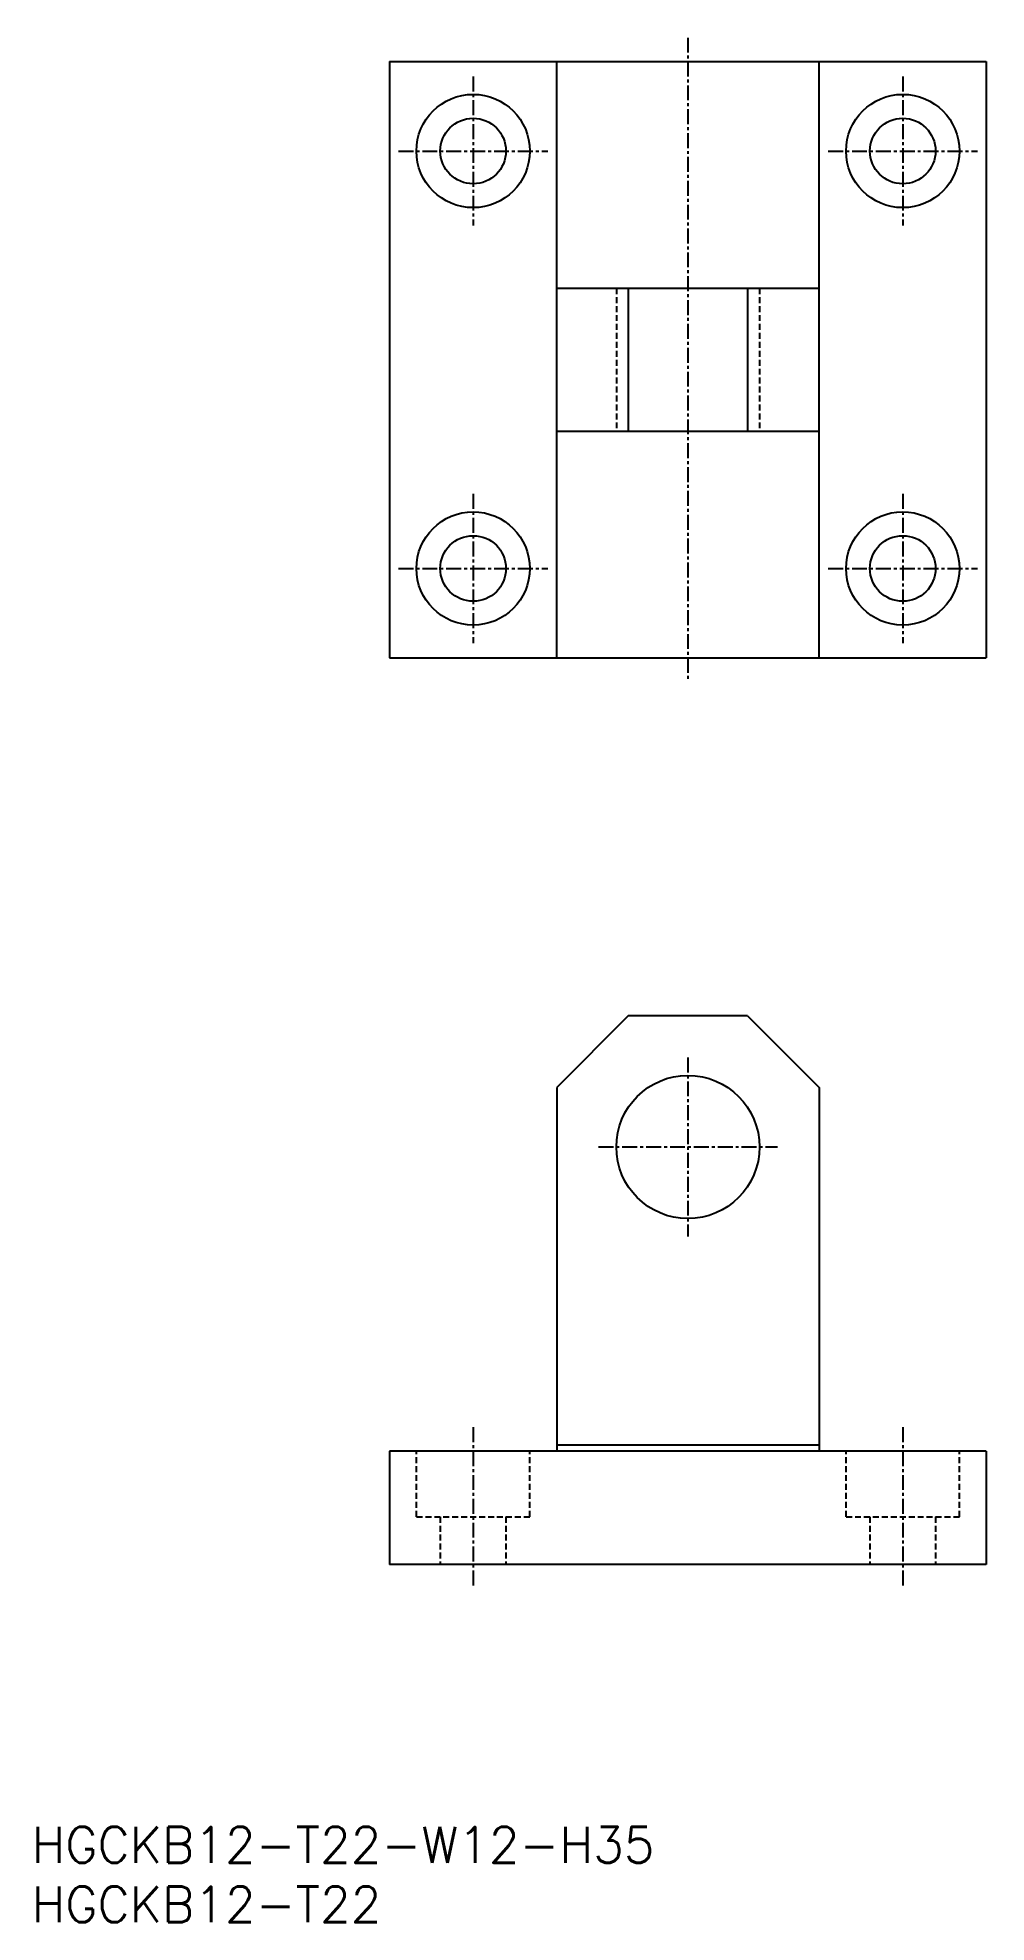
# Model space of a CAD drawing. Extents: x 1 to 80, y 0 to 158.
import ezdxf

# ---------------------------------------------------------------- set-up
doc = ezdxf.new("R2010")
doc.units = 0
doc.linetypes.add('CENTER', pattern=[2, 1.25, -0.25, 0.25, -0.25])
doc.linetypes.add('DASHED', pattern=[0.75, 0.5, -0.25])
doc.layers.get('0').update_dxf_attribs({"linetype": 'CONTINUOUS'})
doc.layers.add('CENTER', color=1, linetype='CENTER')
doc.styles.get("Standard").update_dxf_attribs({"font": 'txt.shx'})

# ---------------------------------------------------------------- blocks, each defined once
blk = doc.blocks.new('*U14')
at = {"color": 7, "linetype": 'CONTINUOUS'}
blk.add_text('HGCKB12-T22', height=3, dxfattribs=at).set_placement((0, 0))
blk = doc.blocks.new('*U15')
at = {"color": 7, "linetype": 'CONTINUOUS'}
blk.add_text('HGCKB12-T22-W12-H35', height=3, dxfattribs=at).set_placement((0, 5))

msp = doc.modelspace()

# ---------------------------------------------------------------- linework, layer by layer
at = {"color": 7, "linetype": 'CONTINUOUS'}
for p, q in [((30, 156), (30, 106)), ((30, 156), (80, 156)), ((44, 106), (44, 156)), ((66, 106), (66, 156)), ((80, 156), (80, 106)), ((44, 137), (66, 137)), ((50, 137), (50, 125)), ((60, 137), (60, 125)), ((44, 125), (66, 125)), ((30, 106), (80, 106)), ((50, 76), (44, 70)), ((60, 76), (50, 76)), ((60, 76), (66, 70)), ((44, 70), (44, 39.5)), ((66, 70), (66, 39.5)), ((66, 40), (44, 40)), ((30, 39.5), (30, 30)), ((80, 39.5), (30, 39.5)), ((80, 39.5), (80, 30)), ((80, 30), (30, 30))]:
    msp.add_line(p, q, dxfattribs=at)
at = {"color": 3, "linetype": 'DASHED'}
for p, q in [((49, 137), (49, 125)), ((61, 137), (61, 125)), ((32.25, 34), (32.25, 39.5)), ((41.75, 34), (41.75, 39.5)), ((68.25, 34), (68.25, 39.5)), ((77.75, 34), (77.75, 39.5)), ((32.25, 34), (41.75, 34)), ((34.25, 34), (34.25, 30)), ((39.75, 34), (39.75, 30)), ((68.25, 34), (77.75, 34)), ((70.25, 34), (70.25, 30)), ((75.75, 34), (75.75, 30))]:
    msp.add_line(p, q, dxfattribs=at)
at = {"color": 7, "linetype": 'CONTINUOUS'}
for centre, radius in [((37, 148.5), 4.75), ((73, 148.5), 4.75), ((37, 148.5), 2.75), ((73, 148.5), 2.75), ((37, 113.5), 4.75), ((73, 113.5), 4.75), ((37, 113.5), 2.75), ((73, 113.5), 2.75), ((55, 65), 6)]:
    msp.add_circle(centre, radius, dxfattribs=at)
at = {"layer": 'CENTER', "color": 1, "linetype": 'CENTER'}
for p, q in [((55, 158), (55, 104)), ((37, 154.75), (37, 142.25)), ((73, 154.75), (73, 142.25)), ((30.75, 148.5), (43.25, 148.5)), ((66.75, 148.5), (79.25, 148.5)), ((37, 119.75), (37, 107.25)), ((73, 119.75), (73, 107.25)), ((30.75, 113.5), (43.25, 113.5)), ((66.75, 113.5), (79.25, 113.5)), ((55, 72.5), (55, 57.5)), ((47.5, 65), (62.5, 65)), ((37, 41.5), (37, 28)), ((73, 41.5), (73, 28))]:
    msp.add_line(p, q, dxfattribs=at)

# ---------------------------------------------------------------- block references
at = {"color": 7, "linetype": 'CONTINUOUS'}
for name in ['*U15', '*U14']:
    msp.add_blockref(name, (0, 0), dxfattribs=at)

doc.saveas('drawing.dxf')
